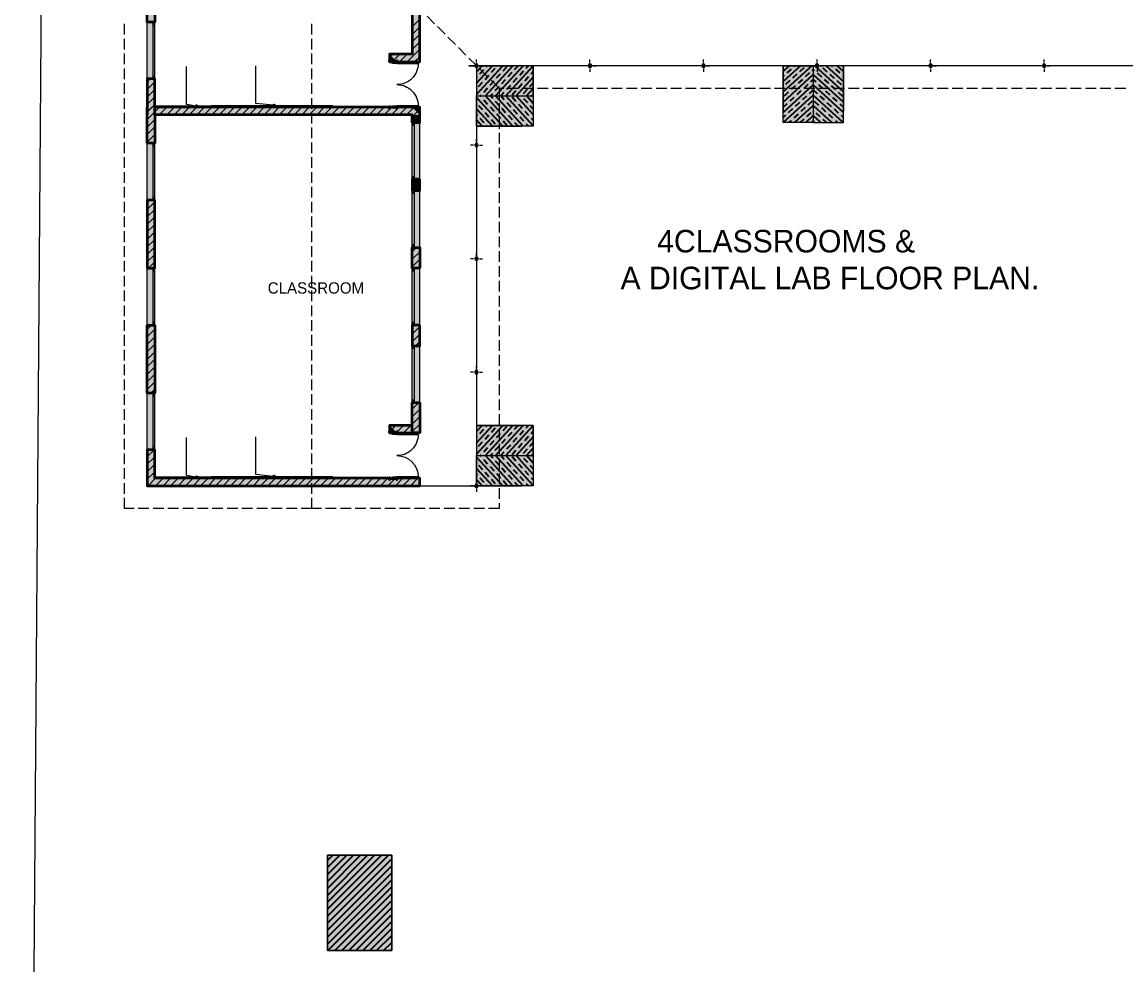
# Model space of a CAD drawing. Header units: millimetres. Extents: x -434067 to 834715, y -524312 to 693139.
# Drawn here: x 142093 to 171257, y 84019 to 108919 of the extents above; entities that cross this region are included whole.
import ezdxf

# ---------------------------------------------------------------- set-up
doc = ezdxf.new("R2010")
doc.units = ezdxf.units.MM
doc.layers.add('lights', color=1, linetype='Continuous')
doc.layers.add('PDF_2D Drafting - General', color=7, linetype='Continuous')
for name, color, linetype, true_color in [('PDF_Annotation - Label', 7, 'Continuous', 0x80c2ff), ('PDF_Shell - Roof', 7, 'Continuous', 0xbf8080), ('PDF_Structural - Bearing', 7, 'Continuous', 0xffffff)]:
    doc.layers.add(name, color=color, linetype=linetype, true_color=true_color)
doc.styles.add('PDF Agency FB', font='AGENCYR.TTF')
doc.styles.add('PDF Agency FB Bold', font='AGENCYB.TTF')

msp = doc.modelspace()

# ---------------------------------------------------------------- hatches: boundary and pattern name
at = {"layer": 'PDF_Structural - Bearing', "transparency": 33554559}
for color, points in [(7, [(145399, 108918), (145399, 110718), (145549, 110718), (145599, 110718), (145599, 108918), (145549, 108918)]), (256, [(145599, 108918), (145599, 107418), (145549, 107418), (145399, 107418), (145399, 108918), (145549, 108918)]), (7, [(145399, 106469), (145399, 107418), (145549, 107418), (145599, 107418), (145599, 106469)]), (7, [(145399, 106668), (145599, 106668), (145599, 105719), (145549, 105719), (145399, 105719)]), (7, [(152398, 106469), (152598, 106469), (152598, 106269), (152448, 106269), (152398, 106269)]), (256, [(152398, 106269), (152448, 106269), (152598, 106269), (152598, 104769), (152448, 104769), (152398, 104769)]), (256, [(145599, 105719), (145599, 104219), (145549, 104219), (145399, 104219), (145399, 105719), (145549, 105719)]), (7, [(152398, 104469), (152398, 104769), (152448, 104769), (152598, 104769), (152598, 104469), (152448, 104469)]), (256, [(152398, 104469), (152448, 104469), (152598, 104469), (152598, 102969), (152448, 102969), (152398, 102969)]), (7, [(145399, 102419), (145399, 104219), (145549, 104219), (145599, 104219), (145599, 102419), (145549, 102419)]), (7, [(152398, 102969), (152448, 102969), (152598, 102969), (152598, 102419), (152448, 102419), (152398, 102419)]), (256, [(145599, 102419), (145599, 100919), (145549, 100919), (145399, 100919), (145399, 102419), (145549, 102419)]), (256, [(152398, 102419), (152448, 102419), (152598, 102419), (152598, 100919), (152448, 100919), (152398, 100919)]), (7, [(145399, 99119), (145399, 100919), (145549, 100919), (145599, 100919), (145599, 99119), (145549, 99119)]), (7, [(152398, 100369), (152398, 100919), (152448, 100919), (152598, 100919), (152598, 100369), (152448, 100369)]), (256, [(152398, 100369), (152448, 100369), (152598, 100369), (152598, 98869), (152448, 98869), (152398, 98869)]), (256, [(145599, 99119), (145599, 97620), (145549, 97620), (145399, 97620), (145399, 99119), (145549, 99119)]), (7, [(152398, 98069), (152398, 98869), (152448, 98869), (152598, 98869), (152598, 98069)]), (7, [(145399, 96670), (145399, 97620), (145549, 97620), (145599, 97620), (145599, 96870)])]:
    msp.add_hatch(color=color, dxfattribs=at).paths.add_polyline_path(points)
at = {"layer": 'PDF_Structural - Bearing', "true_color": 0xdad1ae, "transparency": 33554559}
for points in [[(154068, 107768), (154076, 107790), (154098, 107798), (154119, 107790), (154128, 107768), (154119, 107747), (154098, 107738), (154076, 107747)], [(157067, 107768), (157076, 107790), (157097, 107798), (157119, 107790), (157127, 107768), (157119, 107747), (157097, 107738), (157076, 107747)], [(160067, 107768), (160076, 107790), (160097, 107798), (160118, 107790), (160127, 107768), (160118, 107747), (160097, 107738), (160076, 107747)], [(163067, 107768), (163075, 107790), (163097, 107798), (163118, 107790), (163127, 107768), (163118, 107747), (163097, 107738), (163075, 107747)], [(166066, 107768), (166075, 107790), (166096, 107798), (166118, 107790), (166126, 107768), (166118, 107747), (166096, 107738), (166075, 107747)], [(169066, 107768), (169075, 107790), (169096, 107798), (169117, 107790), (169126, 107768), (169117, 107747), (169096, 107738), (169075, 107747)], [(154068, 105669), (154076, 105690), (154098, 105699), (154119, 105690), (154128, 105669), (154119, 105647), (154098, 105639), (154076, 105647)], [(154068, 102669), (154076, 102690), (154098, 102699), (154119, 102690), (154128, 102669), (154119, 102648), (154098, 102639), (154076, 102648)], [(154068, 99669), (154076, 99690), (154098, 99699), (154119, 99690), (154128, 99669), (154119, 99648), (154098, 99639), (154076, 99648)], [(154068, 96670), (154076, 96691), (154098, 96700), (154119, 96691), (154128, 96670), (154119, 96648), (154098, 96640), (154076, 96648)]]:
    msp.add_hatch(color=9, dxfattribs=at).paths.add_polyline_path(points)

# ---------------------------------------------------------------- linework, layer by layer
at = {"layer": 'PDF_2D Drafting - General', "color": 8, "lineweight": 15, "true_color": 0x7f7f7f}
for points in [[(142093, 41467), (142712, 123857), (243894, 121999), (242082, 41467)], [(162397, 107768), (153898, 107768), (155097, 107768)], [(154098, 107768), (154098, 96670)], [(155597, 107768), (155597, 106169)], [(172196, 107768), (162197, 107768), (162197, 106569)], [(162997, 107768), (162997, 107486)], [(163797, 107768), (163797, 106569)], [(162997, 107377), (162997, 107095)], [(154098, 106968), (154380, 106968)], [(154489, 106968), (154771, 106968)], [(154880, 106968), (155015, 106968), (155297, 106968)], [(162997, 106986), (162997, 106851), (162997, 106569)], [(145599, 106718), (145599, 106668)], [(147098, 106696), (145599, 106696)], [(147098, 106668), (147098, 106718), (150298, 106718), (150298, 106668)], [(151798, 106718), (151798, 106668)], [(154098, 106169), (155297, 106169)], [(154098, 98269), (155297, 98269)], [(155597, 98269), (155597, 96669)], [(154098, 97469), (154380, 97469)], [(154489, 97469), (154771, 97469)], [(154880, 97469), (155015, 97469), (155297, 97469)], [(145599, 96920), (145599, 96870)], [(147098, 96897), (145599, 96897)], [(147098, 96870), (147098, 96920), (150298, 96920), (150298, 96870)], [(151798, 96920), (151798, 96870)], [(152598, 96670), (155297, 96670)]]:
    msp.add_lwpolyline(points, dxfattribs=at)
at = {"layer": 'PDF_2D Drafting - General', "lineweight": 25}
for points in [[(154098, 107008), (154791, 107768)], [(154098, 107305), (154519, 107768)], [(154098, 107603), (154248, 107768)], [(154098, 107752), (154113, 107768)], [(154189, 107554), (154291, 107666)], [(154325, 107703), (154325, 107703)], [(155062, 106169), (154333, 106968), (155062, 107768)], [(154358, 107741), (154384, 107768)], [(154494, 107592), (154596, 107703)], [(155333, 106169), (154604, 106968), (155333, 107768)], [(154630, 107741), (154630, 107741)], [(154799, 107629), (154901, 107741)], [(155597, 106176), (154876, 106968), (155597, 107761)], [(155070, 107629), (155070, 107629)], [(155104, 107666), (155197, 107768)], [(155240, 107517), (155342, 107629)], [(155376, 107666), (155376, 107666)], [(155409, 107703), (155469, 107768)], [(162958, 107768), (162197, 107075)], [(162660, 107768), (162197, 107347)], [(162362, 107768), (162197, 107618)], [(162213, 107768), (162197, 107753)], [(162411, 107677), (162299, 107575)], [(162448, 107711), (162448, 107711)], [(162511, 107768), (162485, 107745)], [(162746, 107711), (162634, 107609)], [(162783, 107745), (162783, 107745)], [(162969, 107643), (162997, 107668), (163024, 107643)], [(163036, 107768), (163797, 107075)], [(163211, 107745), (163211, 107745)], [(163248, 107711), (163359, 107609)], [(163333, 107768), (163797, 107347)], [(163482, 107768), (163508, 107745)], [(163545, 107711), (163545, 107711)], [(163583, 107677), (163694, 107575)], [(163631, 107768), (163797, 107618)], [(163780, 107768), (163797, 107753)], [(154098, 107454), (154121, 107480)], [(154155, 107517), (154155, 107517)], [(154155, 107220), (154257, 107331)], [(154291, 107368), (154291, 107368)], [(154325, 107406), (154426, 107517)], [(154460, 107554), (154460, 107554)], [(154460, 107257), (154562, 107368)], [(154596, 107406), (154596, 107406)], [(154630, 107443), (154731, 107554)], [(154765, 107592), (154765, 107592)], [(154765, 107294), (154867, 107406)], [(154901, 107443), (154901, 107443)], [(154935, 107480), (155037, 107592)], [(155070, 107331), (155172, 107443)], [(155597, 106474), (155147, 106968), (155597, 107463)], [(155206, 107480), (155206, 107480)], [(155342, 107331), (155342, 107331)], [(155376, 107368), (155477, 107480)], [(155511, 107517), (155511, 107517)], [(155545, 107554), (155597, 107612)], [(162197, 106804), (162997, 107533), (163797, 106804)], [(162224, 107507), (162197, 107482)], [(162262, 107541), (162262, 107541)], [(162373, 107372), (162262, 107270)], [(162411, 107406), (162411, 107406)], [(162559, 107541), (162448, 107440)], [(162597, 107575), (162597, 107575)], [(162708, 107406), (162597, 107304)], [(162746, 107440), (162746, 107440)], [(162894, 107575), (162783, 107474)], [(162932, 107609), (162932, 107609)], [(162932, 107338), (162997, 107397), (163062, 107338)], [(163062, 107609), (163062, 107609)], [(163099, 107575), (163211, 107474)], [(163248, 107440), (163248, 107440)], [(163285, 107406), (163397, 107304)], [(163397, 107575), (163397, 107575)], [(163434, 107541), (163545, 107440)], [(163583, 107406), (163583, 107406)], [(163620, 107372), (163732, 107270)], [(163732, 107541), (163732, 107541)], [(163769, 107507), (163797, 107482)], [(154121, 107182), (154121, 107182)], [(154257, 107034), (154257, 107034)], [(154291, 107071), (154392, 107182)], [(154426, 107220), (154426, 107220)], [(154528, 106904), (154469, 106968), (154528, 107034)], [(154562, 107071), (154562, 107071)], [(154596, 107108), (154697, 107220)], [(154731, 107257), (154731, 107257)], [(154833, 106866), (154740, 106968), (154833, 107071)], [(154867, 107108), (154867, 107108)], [(154901, 107145), (155003, 107257)], [(155037, 107294), (155037, 107294)], [(155037, 106996), (155138, 107108)], [(155172, 107145), (155172, 107145)], [(155206, 107182), (155308, 107294)], [(155342, 107034), (155443, 107145)], [(155597, 106772), (155418, 106968), (155597, 107165)], [(155477, 107182), (155477, 107182)], [(155511, 107220), (155597, 107314)], [(162197, 106533), (162997, 107262), (163797, 106533)], [(162224, 107236), (162224, 107236)], [(162336, 107067), (162224, 106965)], [(162373, 107101), (162373, 107101)], [(162522, 107236), (162411, 107135)], [(162559, 107270), (162559, 107270)], [(162671, 107101), (162559, 106999)], [(162708, 107135), (162708, 107135)], [(162857, 107270), (162746, 107168)], [(162894, 107304), (162894, 107304)], [(162894, 107033), (162997, 107126), (163099, 107033)], [(163099, 107304), (163099, 107304)], [(163136, 107270), (163248, 107168)], [(163285, 107135), (163285, 107135)], [(163322, 107101), (163434, 106999)], [(163434, 107270), (163434, 107270)], [(163471, 107236), (163583, 107135)], [(163620, 107101), (163620, 107101)], [(163657, 107067), (163769, 106965)], [(163769, 107236), (163769, 107236)], [(154098, 106929), (154791, 106169)], [(154121, 106755), (154121, 106755)], [(154223, 106941), (154198, 106968), (154223, 106996)], [(154257, 106904), (154257, 106904)], [(154291, 106866), (154392, 106755)], [(154562, 106866), (154562, 106866)], [(154596, 106829), (154697, 106717)], [(154867, 106829), (154867, 106829)], [(154901, 106792), (155003, 106680)], [(155037, 106941), (155138, 106829)], [(155172, 106792), (155172, 106792)], [(155206, 106755), (155308, 106643)], [(155308, 106996), (155308, 106996)], [(155308, 106941), (155308, 106941)], [(155342, 106904), (155443, 106792)], [(155477, 106755), (155477, 106755)], [(155579, 106941), (155554, 106968), (155579, 106996)], [(162299, 106762), (162197, 106668)], [(162204, 106269), (162997, 106990), (163789, 106269)], [(162336, 106795), (162336, 106795)], [(162485, 106931), (162373, 106829)], [(162522, 106965), (162522, 106965)], [(162634, 106795), (162522, 106694)], [(162671, 106829), (162671, 106829)], [(162820, 106965), (162708, 106863)], [(162857, 106999), (162857, 106999)], [(162969, 106829), (162857, 106728)], [(163024, 106829), (163136, 106728)], [(163136, 106999), (163136, 106999)], [(163173, 106965), (163285, 106863)], [(163322, 106829), (163322, 106829)], [(163359, 106795), (163471, 106694)], [(163471, 106965), (163471, 106965)], [(163508, 106931), (163620, 106829)], [(163657, 106795), (163657, 106795)], [(163694, 106762), (163797, 106668)], [(154098, 106632), (154519, 106169)], [(154098, 106483), (154121, 106457)], [(154155, 106717), (154257, 106606)], [(154291, 106569), (154291, 106569)], [(154325, 106531), (154426, 106420)], [(154426, 106717), (154426, 106717)], [(154460, 106680), (154562, 106569)], [(154596, 106531), (154596, 106531)], [(154630, 106494), (154731, 106382)], [(154731, 106680), (154731, 106680)], [(154765, 106643), (154867, 106531)], [(154901, 106494), (154901, 106494)], [(154935, 106457), (155037, 106345)], [(155037, 106643), (155037, 106643)], [(155070, 106606), (155172, 106494)], [(155206, 106457), (155206, 106457)], [(155342, 106606), (155342, 106606)], [(155376, 106569), (155477, 106457)], [(155511, 106717), (155597, 106623)], [(162262, 106457), (162197, 106397)], [(162299, 106490), (162299, 106490)], [(162448, 106626), (162336, 106524)], [(162485, 106660), (162485, 106660)], [(162597, 106490), (162485, 106389)], [(162502, 106269), (162997, 106719), (163491, 106269)], [(162634, 106524), (162634, 106524)], [(162783, 106660), (162671, 106558)], [(162820, 106694), (162820, 106694)], [(162932, 106524), (162820, 106423)], [(162969, 106558), (162969, 106558)], [(163024, 106558), (163024, 106558)], [(163062, 106524), (163173, 106423)], [(163173, 106694), (163173, 106694)], [(163211, 106660), (163322, 106558)], [(163359, 106524), (163359, 106524)], [(163397, 106490), (163508, 106389)], [(163508, 106660), (163508, 106660)], [(163545, 106626), (163657, 106524)], [(163694, 106490), (163694, 106490)], [(163732, 106457), (163797, 106397)], [(154098, 106334), (154248, 106169)], [(154098, 106185), (154113, 106169)], [(154155, 106420), (154155, 106420)], [(154189, 106382), (154291, 106271)], [(154325, 106234), (154325, 106234)], [(154358, 106196), (154384, 106169)], [(154460, 106382), (154460, 106382)], [(154494, 106345), (154596, 106234)], [(154630, 106196), (154630, 106196)], [(154765, 106345), (154765, 106345)], [(154799, 106308), (154901, 106196)], [(155070, 106308), (155070, 106308)], [(155104, 106271), (155197, 106169)], [(155240, 106420), (155342, 106308)], [(155376, 106271), (155376, 106271)], [(155409, 106234), (155469, 106169)], [(155511, 106420), (155511, 106420)], [(155545, 106382), (155597, 106325)], [(162411, 106321), (162353, 106269)], [(162448, 106355), (162448, 106355)], [(162746, 106355), (162651, 106269)], [(162783, 106389), (162783, 106389)], [(162800, 106269), (162997, 106448), (163194, 106269)], [(162969, 106287), (162997, 106312), (163024, 106287)], [(163211, 106389), (163211, 106389)], [(163248, 106355), (163342, 106269)], [(163545, 106355), (163545, 106355)], [(163583, 106321), (163640, 106269)], [(154098, 97508), (154791, 98269)], [(154098, 97806), (154519, 98269)], [(154098, 98104), (154248, 98269)], [(154098, 98253), (154113, 98269)], [(154155, 98018), (154155, 98018)], [(154189, 98055), (154291, 98167)], [(154325, 98204), (154325, 98204)], [(154325, 97907), (154426, 98018)], [(155062, 96669), (154333, 97469), (155062, 98269)], [(154358, 98241), (154384, 98269)], [(154460, 98055), (154460, 98055)], [(154494, 98093), (154596, 98204)], [(155333, 96669), (154604, 97469), (155333, 98269)], [(154630, 98241), (154630, 98241)], [(154630, 97944), (154731, 98055)], [(154765, 98093), (154765, 98093)], [(154799, 98130), (154901, 98241)], [(155597, 96677), (154876, 97469), (155597, 98262)], [(154935, 97981), (155037, 98093)], [(155070, 98130), (155070, 98130)], [(155104, 98167), (155197, 98269)], [(155240, 98018), (155342, 98130)], [(155376, 98167), (155376, 98167)], [(155409, 98204), (155469, 98269)], [(155511, 98018), (155511, 98018)], [(155545, 98055), (155597, 98113)], [(154098, 97955), (154121, 97981)], [(154155, 97721), (154257, 97832)], [(154291, 97869), (154291, 97869)], [(154426, 97721), (154426, 97721)], [(154460, 97758), (154562, 97869)], [(154596, 97907), (154596, 97907)], [(154596, 97609), (154697, 97721)], [(154731, 97758), (154731, 97758)], [(154765, 97795), (154867, 97907)], [(154901, 97944), (154901, 97944)], [(154901, 97646), (155003, 97758)], [(155037, 97795), (155037, 97795)], [(155070, 97832), (155172, 97944)], [(155597, 96975), (155147, 97469), (155597, 97964)], [(155206, 97981), (155206, 97981)], [(155206, 97683), (155308, 97795)], [(155342, 97832), (155342, 97832)], [(155376, 97869), (155477, 97981)], [(155511, 97721), (155597, 97815)], [(154098, 97430), (154791, 96669)], [(154121, 97683), (154121, 97683)], [(154223, 97442), (154198, 97469), (154223, 97497)], [(154257, 97534), (154257, 97534)], [(154291, 97572), (154392, 97683)], [(154528, 97404), (154469, 97469), (154528, 97534)], [(154562, 97572), (154562, 97572)], [(154833, 97367), (154740, 97469), (154833, 97572)], [(154867, 97609), (154867, 97609)], [(155037, 97497), (155138, 97609)], [(155037, 97442), (155138, 97330)], [(155172, 97646), (155172, 97646)], [(155308, 97497), (155308, 97497)], [(155308, 97442), (155308, 97442)], [(155342, 97534), (155443, 97646)], [(155597, 97272), (155418, 97469), (155597, 97666)], [(155477, 97683), (155477, 97683)], [(155579, 97442), (155554, 97469), (155579, 97497)], [(154098, 97132), (154519, 96669)], [(154121, 97255), (154121, 97255)], [(154155, 97218), (154257, 97107)], [(154257, 97404), (154257, 97404)], [(154291, 97367), (154392, 97255)], [(154426, 97218), (154426, 97218)], [(154460, 97181), (154562, 97069)], [(154562, 97367), (154562, 97367)], [(154596, 97330), (154697, 97218)], [(154731, 97181), (154731, 97181)], [(154765, 97144), (154867, 97032)], [(154867, 97330), (154867, 97330)], [(154901, 97293), (155003, 97181)], [(155037, 97144), (155037, 97144)], [(155172, 97293), (155172, 97293)], [(155206, 97255), (155308, 97144)], [(155342, 97404), (155443, 97293)], [(155477, 97255), (155477, 97255)], [(155511, 97218), (155597, 97124)], [(154098, 96984), (154121, 96958)], [(154098, 96835), (154248, 96669)], [(154155, 96921), (154155, 96921)], [(154189, 96883), (154291, 96772)], [(154291, 97069), (154291, 97069)], [(154325, 97032), (154426, 96921)], [(154460, 96883), (154460, 96883)], [(154494, 96846), (154596, 96735)], [(154596, 97032), (154596, 97032)], [(154630, 96995), (154731, 96883)], [(154765, 96846), (154765, 96846)], [(154901, 96995), (154901, 96995)], [(154935, 96958), (155037, 96846)], [(155070, 97107), (155172, 96995)], [(155206, 96958), (155206, 96958)], [(155240, 96921), (155342, 96809)], [(155342, 97107), (155342, 97107)], [(155376, 97069), (155477, 96958)], [(155511, 96921), (155511, 96921)], [(155545, 96883), (155597, 96826)], [(154098, 96686), (154113, 96669)], [(154325, 96735), (154325, 96735)], [(154358, 96697), (154384, 96669)], [(154630, 96697), (154630, 96697)], [(154799, 96809), (154901, 96697)], [(155070, 96809), (155070, 96809)], [(155104, 96772), (155197, 96669)], [(155376, 96772), (155376, 96772)], [(155409, 96735), (155469, 96669)], [(150163, 85304), (151772, 86913)], [(150163, 85488), (151588, 86913)], [(150163, 85672), (151404, 86913)], [(150163, 85856), (151221, 86913)], [(150163, 86039), (151037, 86913)], [(150163, 86223), (150853, 86913)], [(150163, 86407), (150669, 86913)], [(150163, 86591), (150485, 86913)], [(150163, 86775), (150301, 86913)], [(150163, 85120), (151863, 86820)], [(150163, 84936), (151863, 86636)], [(150163, 84753), (151863, 86452)], [(150163, 84569), (151863, 86269)], [(150174, 84396), (151863, 86085)], [(150357, 84396), (151863, 85901)], [(150541, 84396), (151863, 85717)], [(150725, 84396), (151863, 85533)], [(150909, 84396), (151863, 85349)], [(151093, 84396), (151863, 85166)], [(151277, 84396), (151863, 84982)], [(151460, 84396), (151863, 84798)], [(151644, 84396), (151863, 84614)], [(151828, 84396), (151863, 84430)]]:
    msp.add_lwpolyline(points, dxfattribs=at)
at = {"layer": 'PDF_2D Drafting - General', "color": 8, "lineweight": 15, "true_color": 0x7f7f7f}
for points in [[(155597, 106968), (155597, 107768), (154098, 107768), (154098, 106968)], [(162997, 107768), (162997, 106269), (162197, 106269), (162197, 107768)], [(162997, 106269), (163797, 106269), (163797, 107768), (162997, 107768)], [(154098, 106968), (155597, 106968), (155597, 106169), (154098, 106169)], [(155597, 97469), (155597, 98269), (154098, 98269), (154098, 97469)], [(154098, 97469), (155597, 97469), (155597, 96669), (154098, 96669)], [(151863, 86913), (150163, 86913), (150163, 84396), (151863, 84396)]]:
    msp.add_lwpolyline(points, close=True, dxfattribs=at)
at = {"layer": 'PDF_2D Drafting - General', "color": 20, "lineweight": 20, "true_color": 0xfd4435}
msp.add_lwpolyline([(150163, 86913), (151863, 86913), (151863, 84396), (150163, 84396)], close=True, dxfattribs=at)
at = {"layer": 'PDF_2D Drafting - General', "color": 7, "lineweight": 0, "true_color": 0xffffff, "transparency": 33554559}
for points in [[(154098, 106968), (154098, 107768), (155597, 106968), (155597, 107768)], [(162997, 107768), (162997, 106269), (162197, 107768), (162197, 106269)], [(162997, 107768), (163797, 107768), (162997, 106269), (163797, 106269)], [(154098, 106968), (155597, 106968), (154098, 106169), (155597, 106169)], [(154098, 97469), (154098, 98269), (155597, 97469), (155597, 98269)], [(154098, 97469), (155597, 97469), (154098, 96669), (155597, 96669)], [(151863, 84396), (150163, 84396), (151863, 86913), (150163, 86913)]]:
    msp.add_solid(points, dxfattribs=at)
at = {"layer": 'PDF_Annotation - Label', "lineweight": 18}
for points in [[(146681, 106701), (146437, 106743), (146437, 107743)], [(148724, 106721), (148270, 106768), (148270, 107768)], [(146681, 96902), (146437, 96944), (146437, 97944)], [(148724, 96922), (148270, 96970), (148270, 97969)]]:
    msp.add_lwpolyline(points, dxfattribs=at)
at = {"layer": 'PDF_Annotation - Label', "color": 161, "lineweight": 25, "true_color": 0x40a5ff}
for centre in [(148749, 106718), (146705, 106696), (146705, 96897), (148749, 96920)]:
    msp.add_circle(centre, 25, dxfattribs=at)
at = {"layer": 'PDF_Annotation - Label', "color": 7, "lineweight": 0}
for centre in [(148749, 106718), (146705, 106696), (146705, 96897), (148749, 96920)]:
    msp.add_circle(centre, 25, dxfattribs=at)
at = {"layer": 'PDF_Shell - Roof', "lineweight": 13}
for points in [[(152791, 109075), (152990, 108876)], [(144799, 108587), (144799, 108870)], [(149748, 108587), (149748, 108870)], [(153067, 108799), (153267, 108599)], [(153344, 108522), (153544, 108323)], [(144799, 108196), (144799, 108479)], [(149748, 108196), (149748, 108479)], [(153621, 108245), (153820, 108046)], [(144799, 107805), (144799, 108087)], [(149748, 107805), (149748, 108087)], [(153897, 107969), (154097, 107769)], [(144799, 107414), (144799, 107696)], [(149748, 107414), (149748, 107696)], [(154174, 107692), (154373, 107493)], [(154450, 107416), (154650, 107216)], [(144799, 107023), (144799, 107305)], [(149748, 107023), (149748, 107305)], [(154821, 107168), (154697, 107168), (154697, 106886)], [(155212, 107168), (154930, 107168)], [(155603, 107168), (155321, 107168)], [(155994, 107168), (155712, 107168)], [(156386, 107168), (156103, 107168)], [(156777, 107168), (156495, 107168)], [(157168, 107168), (156886, 107168)], [(157559, 107168), (157277, 107168)], [(157950, 107168), (157668, 107168)], [(158341, 107168), (158059, 107168)], [(158733, 107168), (158450, 107168)], [(159124, 107168), (158842, 107168)], [(159515, 107168), (159233, 107168)], [(159906, 107168), (159624, 107168)], [(160297, 107168), (160015, 107168)], [(160688, 107168), (160406, 107168)], [(161080, 107168), (160798, 107168)], [(161471, 107168), (161189, 107168)], [(161862, 107168), (161580, 107168)], [(162253, 107168), (161971, 107168)], [(162644, 107168), (162362, 107168)], [(163036, 107168), (162753, 107168)], [(163427, 107168), (163145, 107168)], [(163818, 107168), (163536, 107168)], [(164209, 107168), (163927, 107168)], [(164600, 107168), (164318, 107168)], [(164992, 107168), (164709, 107168)], [(165383, 107168), (165101, 107168)], [(165774, 107168), (165492, 107168)], [(166165, 107168), (165883, 107168)], [(166556, 107168), (166274, 107168)], [(166947, 107168), (166665, 107168)], [(167339, 107168), (167056, 107168)], [(167730, 107168), (167448, 107168)], [(168121, 107168), (167839, 107168)], [(168512, 107168), (168230, 107168)], [(168903, 107168), (168621, 107168)], [(169295, 107168), (169012, 107168)], [(169686, 107168), (169404, 107168)], [(170077, 107168), (169795, 107168)], [(170468, 107168), (170186, 107168)], [(170859, 107168), (170577, 107168)], [(171250, 107168), (170968, 107168)], [(144799, 106632), (144799, 106914)], [(149748, 106632), (149748, 106914)], [(154697, 106777), (154697, 106495)], [(144799, 106240), (144799, 106523)], [(149748, 106240), (149748, 106523)], [(154697, 106386), (154697, 106104)], [(144799, 105849), (144799, 106131)], [(149748, 105849), (149748, 106131)], [(154697, 105995), (154697, 105713)], [(144799, 105458), (144799, 105740)], [(149748, 105458), (149748, 105740)], [(154697, 105604), (154697, 105322)], [(144799, 105067), (144799, 105349)], [(149748, 105067), (149748, 105349)], [(154697, 105213), (154697, 104930)], [(144799, 104676), (144799, 104958)], [(149748, 104676), (149748, 104958)], [(154697, 104821), (154697, 104539)], [(144799, 104284), (144799, 104567)], [(149748, 104284), (149748, 104567)], [(154697, 104430), (154697, 104148)], [(144799, 103893), (144799, 104176)], [(149748, 103893), (149748, 104176)], [(154697, 104039), (154697, 103757)], [(144799, 103502), (144799, 103784)], [(149748, 103502), (149748, 103784)], [(154697, 103648), (154697, 103366)], [(144799, 103111), (144799, 103393)], [(149748, 103111), (149748, 103393)], [(154697, 103257), (154697, 102974)], [(144799, 102720), (144799, 103002)], [(149748, 102720), (149748, 103002)], [(154697, 102865), (154697, 102583)], [(144799, 102329), (144799, 102611)], [(149748, 102329), (149748, 102611)], [(154697, 102474), (154697, 102192)], [(144799, 101937), (144799, 102220)], [(149748, 101937), (149748, 102220)], [(154697, 102083), (154697, 101801)], [(144799, 101546), (144799, 101828)], [(149748, 101546), (149748, 101828)], [(154697, 101692), (154697, 101410)], [(144799, 101155), (144799, 101437)], [(149748, 101155), (149748, 101437)], [(154697, 101301), (154697, 101019)], [(144799, 100764), (144799, 101046)], [(149748, 100764), (149748, 101046)], [(154697, 100910), (154697, 100627)], [(144799, 100373), (144799, 100655)], [(149748, 100373), (149748, 100655)], [(154697, 100518), (154697, 100236)], [(144799, 99982), (144799, 100264)], [(149748, 99982), (149748, 100264)], [(154697, 100127), (154697, 99845)], [(144799, 99590), (144799, 99873)], [(149748, 99590), (149748, 99873)], [(144799, 99199), (144799, 99481)], [(149748, 99199), (149748, 99481)], [(154697, 99736), (154697, 99454)], [(154697, 99345), (154697, 99063)], [(144799, 98808), (144799, 99090)], [(149748, 98808), (149748, 99090)], [(154697, 98954), (154697, 98671)], [(144799, 98417), (144799, 98699)], [(149748, 98417), (149748, 98699)], [(144799, 98026), (144799, 98308)], [(149748, 98026), (149748, 98308)], [(154697, 98562), (154697, 98280)], [(154697, 98171), (154697, 97889)], [(144799, 97634), (144799, 97917)], [(149748, 97634), (149748, 97917)], [(154697, 97780), (154697, 97498)], [(144799, 97243), (144799, 97525)], [(149748, 97243), (149748, 97525)], [(144799, 96852), (144799, 97134)], [(149748, 96852), (149748, 97134)], [(154697, 97389), (154697, 97107)], [(154697, 96998), (154697, 96716)], [(144799, 96461), (144799, 96743)], [(149748, 96461), (149748, 96743)], [(154697, 96607), (154697, 96324)], [(145054, 96070), (144799, 96070), (144799, 96352)], [(150003, 96070), (149748, 96070), (149748, 96352)], [(145445, 96070), (145163, 96070)], [(145836, 96070), (145554, 96070)], [(146227, 96070), (145945, 96070)], [(146619, 96070), (146336, 96070)], [(147010, 96070), (146728, 96070)], [(147401, 96070), (147119, 96070)], [(147792, 96070), (147510, 96070)], [(148183, 96070), (147901, 96070)], [(148575, 96070), (148292, 96070)], [(148966, 96070), (148684, 96070)], [(149357, 96070), (149075, 96070)], [(149748, 96070), (149466, 96070)], [(150395, 96070), (150112, 96070)], [(150786, 96070), (150504, 96070)], [(151177, 96070), (150895, 96070)], [(151568, 96070), (151286, 96070)], [(151959, 96070), (151677, 96070)], [(152350, 96070), (152068, 96070)], [(152742, 96070), (152459, 96070)], [(153133, 96070), (152851, 96070)], [(153524, 96070), (153242, 96070)], [(153915, 96070), (153633, 96070)], [(154306, 96070), (154024, 96070)], [(154697, 96215), (154697, 96070), (154415, 96070)]]:
    msp.add_lwpolyline(points, dxfattribs=at)
at = {"layer": 'PDF_Structural - Bearing', "color": 7, "lineweight": 35}
for points in [[(151998, 107868), (152598, 107868), (152598, 116267), (152826, 116267), (152826, 116467), (152598, 116467), (152398, 116467), (151648, 116467), (151648, 116317), (151648, 116267), (152398, 116267), (152398, 108068), (151798, 108068), (151798, 107868), (151883, 107868), (151998, 107868), (151998, 107905), (151998, 107868), (151883, 107868), (151798, 107868), (151798, 107905), (151798, 107868)], [(145599, 108918), (145549, 108918)], [(152448, 106269), (152398, 106269), (152398, 106469), (145599, 106469), (145599, 107418), (145549, 107418), (145399, 107418), (145399, 106469)], [(145599, 107418), (145549, 107418)], [(145599, 106469), (145599, 105719), (145549, 105719), (145399, 105719), (145399, 106668)], [(151798, 106668), (145599, 106668)], [(152398, 106269), (152448, 106269), (152598, 106269), (152598, 106469), (152598, 106668), (152398, 106668), (151998, 106668)], [(145599, 105719), (145549, 105719)], [(152398, 104769), (152448, 104769)], [(152398, 104469), (152448, 104469)], [(145599, 104219), (145549, 104219)], [(152398, 102969), (152448, 102969)], [(145599, 102419), (145549, 102419)], [(152398, 102419), (152448, 102419)], [(145599, 100919), (145549, 100919)], [(152398, 100919), (152448, 100919)], [(152398, 100369), (152448, 100369)], [(145599, 99119), (145549, 99119)], [(152398, 98869), (152448, 98869)], [(151998, 98069), (151998, 98106), (151998, 98069), (151883, 98069), (151998, 98069), (152398, 98069), (152398, 98269), (151798, 98269), (151798, 98069), (151883, 98069), (151798, 98069), (151798, 98106), (151798, 98069)], [(151798, 96870), (145599, 96870), (145599, 97620), (145549, 97620), (145399, 97620), (145399, 96670), (152598, 96670), (152598, 96870), (151998, 96870)], [(145599, 97620), (145549, 97620)]]:
    msp.add_lwpolyline(points, dxfattribs=at)
for points in [[(145399, 110718), (145549, 110718), (145599, 110718), (145599, 108918), (145549, 108918), (145399, 108918)], [(151798, 106668), (151883, 106668), (151998, 106668), (151998, 106631), (151998, 106668), (151883, 106668), (151798, 106668), (151798, 106631)], [(152598, 104769), (152448, 104769), (152398, 104769), (152398, 104469), (152448, 104469), (152598, 104469)], [(145399, 102419), (145549, 102419), (145599, 102419), (145599, 104219), (145549, 104219), (145399, 104219)], [(152598, 102419), (152448, 102419), (152398, 102419), (152398, 102969), (152448, 102969), (152598, 102969)], [(145399, 100919), (145549, 100919), (145599, 100919), (145599, 99119), (145549, 99119), (145399, 99119)], [(152598, 100919), (152448, 100919), (152398, 100919), (152398, 100369), (152448, 100369), (152598, 100369)], [(152598, 98869), (152598, 98069), (152398, 98069), (152398, 98869), (152448, 98869)], [(151798, 96869), (151883, 96869), (151998, 96869), (151998, 96832), (151998, 96869), (151883, 96869), (151798, 96869), (151798, 96832)]]:
    msp.add_lwpolyline(points, close=True, dxfattribs=at)
at = {"layer": 'PDF_Structural - Bearing', "color": 30, "lineweight": 18, "true_color": 0xff6600}
for points in [[(145399, 107418), (145399, 108918)], [(145549, 108843), (145549, 107493)], [(145599, 107418), (145599, 108918)], [(145599, 107493), (145599, 108843)], [(152398, 104769), (152398, 106269)], [(152398, 104844), (152398, 106194)], [(152448, 106194), (152448, 104844)], [(152598, 104769), (152598, 106269)], [(145399, 104219), (145399, 105719)], [(145549, 105644), (145549, 104294)], [(145599, 104219), (145599, 105719)], [(145599, 104294), (145599, 105644)], [(152398, 102969), (152398, 104469)], [(152598, 102969), (152598, 104469)], [(152398, 103044), (152398, 104394)], [(152448, 104394), (152448, 103044)], [(145399, 100919), (145399, 102419)], [(145599, 100919), (145599, 102419)], [(152398, 100919), (152398, 102419)], [(152598, 100919), (152598, 102419)], [(145549, 102344), (145549, 100994)], [(145599, 100994), (145599, 102344)], [(152398, 100994), (152398, 102344)], [(152448, 102344), (152448, 100994)], [(152398, 98869), (152398, 100369)], [(152598, 98869), (152598, 100369)], [(152398, 98944), (152398, 100294)], [(152448, 100294), (152448, 98944)], [(145399, 97620), (145399, 99119)], [(145549, 99044), (145549, 97694)], [(145599, 97620), (145599, 99119)], [(145599, 97694), (145599, 99044)]]:
    msp.add_lwpolyline(points, dxfattribs=at)
at = {"layer": 'PDF_Structural - Bearing', "color": 30, "lineweight": 20, "true_color": 0xff6600}
for points in [[(145549, 108918), (145549, 108843), (145599, 108843), (145599, 108918)], [(145599, 107418), (145599, 107493), (145549, 107493), (145549, 107418)], [(152448, 106269), (152448, 106194), (152398, 106194), (152398, 106269)], [(145549, 105719), (145549, 105644), (145599, 105644), (145599, 105719)], [(152398, 104769), (152398, 104844), (152448, 104844), (152448, 104769)], [(152448, 104469), (152448, 104394), (152398, 104394), (152398, 104469)], [(145599, 104219), (145599, 104294), (145549, 104294), (145549, 104219)], [(152398, 102969), (152398, 103044), (152448, 103044), (152448, 102969)], [(145549, 102419), (145549, 102344), (145599, 102344), (145599, 102419)], [(152448, 102419), (152448, 102344), (152398, 102344), (152398, 102419)], [(145599, 100919), (145599, 100994), (145549, 100994), (145549, 100919)], [(152398, 100919), (152398, 100994), (152448, 100994), (152448, 100919)], [(152448, 100369), (152448, 100294), (152398, 100294), (152398, 100369)], [(145549, 99119), (145549, 99044), (145599, 99044), (145599, 99119)], [(152398, 98869), (152398, 98944), (152448, 98944), (152448, 98869)], [(145599, 97620), (145599, 97694), (145549, 97694), (145549, 97620)]]:
    msp.add_lwpolyline(points, dxfattribs=at)
at = {"layer": 'PDF_Structural - Bearing', "lineweight": 0}
for points in [[(145599, 108922), (145595, 108918)], [(152598, 108992), (152398, 108792)], [(152598, 108794), (152398, 108594)], [(152598, 108596), (152398, 108396)], [(152598, 108398), (152398, 108198)], [(152598, 108200), (152432, 108034)], [(151835, 108031), (151798, 107995)], [(151872, 108068), (151835, 108031)], [(151934, 107932), (151870, 107868)], [(152070, 108068), (151934, 107932)], [(152268, 108068), (152068, 107868)], [(152432, 108034), (152266, 107868)], [(152531, 107935), (152464, 107868)], [(152598, 108002), (152531, 107935)], [(145481, 107418), (145399, 107336)], [(145599, 107338), (145399, 107138)], [(145599, 107140), (145399, 106940)], [(145599, 106942), (145399, 106742)], [(145599, 106744), (145399, 106544), (145523, 106668)], [(145599, 106546), (145399, 106346)], [(145721, 106668), (145599, 106546), (145521, 106469)], [(145919, 106668), (145719, 106469)], [(146117, 106668), (145917, 106469)], [(146315, 106668), (146115, 106469)], [(146513, 106668), (146313, 106469)], [(146711, 106668), (146511, 106469)], [(146909, 106668), (146709, 106469)], [(147107, 106668), (146907, 106469)], [(147305, 106668), (147105, 106469)], [(147503, 106668), (147303, 106469)], [(147701, 106668), (147501, 106469)], [(147899, 106668), (147699, 106469)], [(148097, 106668), (147897, 106469)], [(148294, 106668), (148095, 106469)], [(148492, 106668), (148292, 106469)], [(148690, 106668), (148490, 106469)], [(148888, 106668), (148688, 106469)], [(149086, 106668), (148886, 106469)], [(149284, 106668), (149084, 106469)], [(149482, 106668), (149282, 106469)], [(149680, 106668), (149480, 106469)], [(149878, 106668), (149678, 106469)], [(150076, 106668), (149876, 106469)], [(150274, 106668), (150074, 106469)], [(150472, 106668), (150272, 106469)], [(150670, 106668), (150470, 106469)], [(150868, 106668), (150668, 106469)], [(151066, 106668), (150866, 106469)], [(151264, 106668), (151064, 106469)], [(151462, 106668), (151262, 106469)], [(151660, 106668), (151460, 106469)], [(151858, 106668), (151658, 106469)], [(152056, 106668), (151856, 106469)], [(152254, 106668), (152054, 106469)], [(152425, 106642), (152252, 106469)], [(152524, 106543), (152450, 106469), (152398, 106417)], [(152452, 106668), (152425, 106642)], [(152598, 106617), (152524, 106543)], [(145599, 106348), (145399, 106148)], [(152598, 106419), (152448, 106269)], [(145599, 106150), (145399, 105950)], [(145599, 105952), (145399, 105752)], [(145599, 105754), (145563, 105719)], [(152532, 104769), (152398, 104635)], [(152598, 104637), (152430, 104469)], [(145449, 104219), (145399, 104168)], [(145599, 104171), (145399, 103971)], [(145599, 103973), (145399, 103773)], [(145599, 103775), (145399, 103575)], [(145599, 103577), (145399, 103377)], [(145599, 103379), (145399, 103179)], [(145599, 103181), (145399, 102981)], [(145599, 102983), (145399, 102783)], [(152514, 102969), (152398, 102853)], [(145599, 102785), (145399, 102585)], [(152598, 102855), (152398, 102655)], [(152598, 102657), (152398, 102457)], [(145599, 102587), (145431, 102419)], [(152598, 102459), (152557, 102419)], [(145515, 100919), (145399, 100803)], [(152443, 100919), (152398, 100873)], [(145599, 100805), (145399, 100605)], [(152598, 100875), (152398, 100675)], [(152598, 100677), (152398, 100477)], [(145599, 100607), (145399, 100407)], [(145599, 100409), (145399, 100209)], [(152598, 100479), (152487, 100369)], [(145599, 100211), (145399, 100011)], [(145599, 100013), (145399, 99813)], [(145599, 99815), (145399, 99615)], [(145599, 99617), (145399, 99417)], [(145599, 99419), (145399, 99219)], [(145599, 99221), (145497, 99119)], [(152571, 98869), (152398, 98696)], [(152598, 98698), (152398, 98498)], [(152598, 98302), (152398, 98102), (152365, 98069)], [(152598, 98500), (152398, 98300)], [(151885, 98183), (151798, 98096)], [(151971, 98269), (151885, 98183)], [(151984, 98084), (151969, 98069)], [(152169, 98269), (151984, 98084)], [(152367, 98269), (152167, 98069)], [(152598, 98104), (152563, 98069)], [(145580, 97620), (145399, 97438)], [(145599, 97440), (145399, 97240)], [(145599, 97242), (145399, 97042)], [(145599, 97044), (145399, 96844)], [(145622, 96870), (145422, 96670)], [(145820, 96870), (145620, 96670)], [(146018, 96870), (145818, 96670)], [(146216, 96870), (146016, 96670)], [(146414, 96870), (146214, 96670)], [(146612, 96870), (146412, 96670)], [(146810, 96870), (146610, 96670)], [(147008, 96870), (146808, 96670)], [(147206, 96870), (147006, 96670)], [(147404, 96870), (147204, 96670)], [(147602, 96870), (147402, 96670)], [(147800, 96870), (147600, 96670)], [(147998, 96870), (147798, 96670)], [(148196, 96870), (147996, 96670)], [(148394, 96870), (148194, 96670)], [(148592, 96870), (148392, 96670)], [(148790, 96870), (148590, 96670)], [(148988, 96870), (148788, 96670)], [(149186, 96870), (148986, 96670)], [(149384, 96870), (149184, 96670)], [(149582, 96870), (149382, 96670)], [(149780, 96870), (149580, 96670)], [(149978, 96870), (149778, 96670)], [(150176, 96870), (149976, 96670)], [(150374, 96870), (150174, 96670)], [(150572, 96870), (150372, 96670)], [(150770, 96870), (150570, 96670)], [(150968, 96870), (150768, 96670)], [(151166, 96870), (150966, 96670)], [(151363, 96870), (151164, 96670)], [(151561, 96870), (151361, 96670)], [(151759, 96870), (151559, 96670)], [(151957, 96870), (151757, 96670)], [(152155, 96870), (151955, 96670)], [(152353, 96870), (152153, 96670)], [(152551, 96870), (152351, 96670)], [(152598, 96718), (152549, 96670)]]:
    msp.add_lwpolyline(points, dxfattribs=at)
at = {"layer": 'PDF_Structural - Bearing', "color": 1, "lineweight": 0}
for points in [[(154098, 107848), (154098, 107928)], [(157097, 107848), (157097, 107928)], [(160097, 107848), (160097, 107928)], [(163097, 107848), (163097, 107928)], [(166096, 107848), (166096, 107928)], [(169096, 107848), (169096, 107928)], [(154018, 107768), (153938, 107768)], [(154098, 107768), (154098, 107768)], [(154098, 107688), (154098, 107608)], [(154178, 107768), (154258, 107768)], [(157017, 107768), (156937, 107768)], [(157097, 107768), (157097, 107768)], [(157097, 107688), (157097, 107608)], [(157177, 107768), (157257, 107768)], [(160017, 107768), (159937, 107768)], [(160097, 107768), (160097, 107768)], [(160097, 107688), (160097, 107608)], [(160177, 107768), (160257, 107768)], [(163017, 107768), (162937, 107768)], [(163097, 107768), (163097, 107768)], [(163097, 107688), (163097, 107608)], [(163177, 107768), (163257, 107768)], [(166016, 107768), (165936, 107768)], [(166096, 107768), (166096, 107768)], [(166096, 107688), (166096, 107608)], [(166176, 107768), (166256, 107768)], [(169016, 107768), (168936, 107768)], [(169096, 107768), (169096, 107768)], [(169096, 107688), (169096, 107608)], [(169176, 107768), (169256, 107768)], [(154018, 105669), (153938, 105669)], [(154098, 105749), (154098, 105829)], [(154098, 105669), (154098, 105669)], [(154098, 105589), (154098, 105509)], [(154178, 105669), (154258, 105669)], [(154018, 102669), (153938, 102669)], [(154098, 102749), (154098, 102829)], [(154098, 102669), (154098, 102669)], [(154178, 102669), (154258, 102669)], [(154098, 102589), (154098, 102509)], [(154098, 99749), (154098, 99829)], [(154018, 99669), (153938, 99669)], [(154098, 99669), (154098, 99669)], [(154098, 99589), (154098, 99509)], [(154178, 99669), (154258, 99669)], [(154098, 96750), (154098, 96830)], [(154018, 96670), (153938, 96670)], [(154098, 96670), (154098, 96670)], [(154098, 96590), (154098, 96510)], [(154178, 96670), (154258, 96670)]]:
    msp.add_lwpolyline(points, dxfattribs=at)
at = {"layer": 'PDF_Structural - Bearing', "color": 30, "lineweight": 20, "true_color": 0xff6600}
for points in [[(151998, 107868), (151998, 107828), (151883, 107828), (151883, 107868)], [(151883, 106668), (151883, 106708), (151998, 106708), (151998, 106668)], [(151998, 98069), (151998, 98029), (151883, 98029), (151883, 98069)], [(151883, 96869), (151883, 96909), (151998, 96909), (151998, 96869)]]:
    msp.add_lwpolyline(points, close=True, dxfattribs=at)
at = {"layer": 'PDF_Structural - Bearing', "color": 30, "lineweight": 18, "true_color": 0xff6600}
for points in [[(151998, 107828), (152558, 107828, -0.414247), (151998, 107268, -0.414247), (152558, 106708), (151998, 106708)], [(151998, 98029), (152558, 98029, -0.414247), (151998, 97469, -0.414188), (152558, 96909), (151998, 96909)]]:
    msp.add_lwpolyline(points, format="xyb", dxfattribs=at)
at = {"layer": 'PDF_Structural - Bearing', "color": 14, "lineweight": 35, "true_color": 0xa80f02}
for points in [[(154098, 107798, 0.414263), (154068, 107768, 0.416238), (154098, 107738, 0.414285), (154128, 107768, 0.412307)], [(157097, 107798, 0.41427), (157067, 107768, 0.416245), (157097, 107738, 0.414285), (157127, 107768, 0.412307)], [(160097, 107798, 0.414262), (160067, 107768, 0.416237), (160097, 107738, 0.414277), (160127, 107768, 0.4123)], [(163097, 107798, 0.414261), (163067, 107768, 0.416236), (163097, 107738, 0.414277), (163127, 107768, 0.4123)], [(166096, 107798, 0.414248), (166066, 107768, 0.416223), (166096, 107738, 0.414291), (166126, 107768, 0.412313)], [(169096, 107798, 0.414277), (169066, 107768, 0.416252), (169096, 107738, 0.414291), (169126, 107768, 0.412313)], [(154098, 105699, 0.416208), (154068, 105669, 0.414276), (154098, 105639, 0.41232), (154128, 105669, 0.414255)], [(154098, 102699, 0.416238), (154068, 102669, 0.414246), (154098, 102639, 0.412291), (154128, 102669, 0.414285)], [(154098, 99699, 0.41624), (154068, 99669, 0.414263), (154098, 99639, 0.412307), (154128, 99669, 0.414286)], [(154098, 96700, 0.416223), (154068, 96670, 0.414264), (154098, 96640, 0.412308), (154128, 96670, 0.41427)]]:
    msp.add_lwpolyline(points, format="xyb", close=True, dxfattribs=at)
at = {"layer": 'PDF_Structural - Bearing', "color": 7, "lineweight": 0, "transparency": 33554559}
for points in [[(152398, 116467), (152598, 116467), (152398, 108068), (152598, 107868)], [(151998, 107868), (151883, 107868), (151798, 108068), (151798, 107868)], [(151998, 107868), (151798, 108068), (152598, 107868), (152398, 108068)], [(152398, 106668), (152598, 106469), (145599, 106668), (145599, 106469)], [(152398, 106668), (152598, 106668), (152598, 106469)], [(151998, 98069), (151883, 98069), (151798, 98269), (151798, 98069)], [(151998, 98069), (151798, 98269), (152398, 98069), (152398, 98269)], [(152598, 96870), (152598, 96670), (145599, 96870), (145399, 96670)]]:
    msp.add_solid(points, dxfattribs=at)
at = {"layer": 'PDF_Structural - Bearing', "lineweight": 0, "transparency": 33554559}
for points in [[(145549, 108918), (145549, 108843), (145599, 108918), (145599, 108843)], [(145599, 107493), (145599, 108843), (145549, 107493), (145549, 108843)], [(151998, 107868), (151883, 107868), (151998, 107828), (151883, 107828)], [(145599, 107418), (145599, 107493), (145549, 107418), (145549, 107493)], [(151883, 106668), (151998, 106668), (151883, 106708), (151998, 106708)], [(152448, 106269), (152398, 106269), (152448, 106194), (152398, 106194)], [(152398, 104844), (152448, 104844), (152398, 106194), (152448, 106194)], [(145549, 105719), (145549, 105644), (145599, 105719), (145599, 105644)], [(145599, 104294), (145599, 105644), (145549, 104294), (145549, 105644)], [(152398, 104769), (152448, 104769), (152398, 104844), (152448, 104844)], [(152448, 104469), (152398, 104469), (152448, 104394), (152398, 104394)], [(145599, 104219), (145599, 104294), (145549, 104219), (145549, 104294)], [(152398, 103044), (152448, 103044), (152398, 104394), (152448, 104394)], [(152398, 102969), (152448, 102969), (152398, 103044), (152448, 103044)], [(145549, 102419), (145549, 102344), (145599, 102419), (145599, 102344)], [(152448, 102419), (152398, 102419), (152448, 102344), (152398, 102344)], [(145599, 100994), (145599, 102344), (145549, 100994), (145549, 102344)], [(152398, 100994), (152448, 100994), (152398, 102344), (152448, 102344)], [(145599, 100919), (145599, 100994), (145549, 100919), (145549, 100994)], [(152398, 100919), (152448, 100919), (152398, 100994), (152448, 100994)], [(152448, 100369), (152398, 100369), (152448, 100294), (152398, 100294)], [(152398, 98944), (152448, 98944), (152398, 100294), (152448, 100294)], [(145549, 99119), (145549, 99044), (145599, 99119), (145599, 99044)], [(145599, 97694), (145599, 99044), (145549, 97694), (145549, 99044)], [(152398, 98869), (152448, 98869), (152398, 98944), (152448, 98944)], [(151998, 98069), (151883, 98069), (151998, 98029), (151883, 98029)], [(145599, 97620), (145599, 97694), (145549, 97620), (145549, 97694)], [(151883, 96869), (151998, 96869), (151883, 96909), (151998, 96909)]]:
    msp.add_solid(points, dxfattribs=at)

# ---------------------------------------------------------------- texts
at = {"layer": 'lights', "color": 7, "attachment_point": 4}
for s, insert, char_height, style in [('4CLASSROOMS &', (158872, 103129), 595.5, 'PDF Agency FB Bold'), ('A DIGITAL LAB FLOOR PLAN.', (157904, 102156), 595.5, 'PDF Agency FB Bold'), ('CLASSROOM', (148583, 101895), 298.1, 'PDF Agency FB')]:
    msp.add_mtext(s, dxfattribs=dict(at, insert=insert, char_height=char_height, style=style))

doc.saveas('drawing.dxf')
